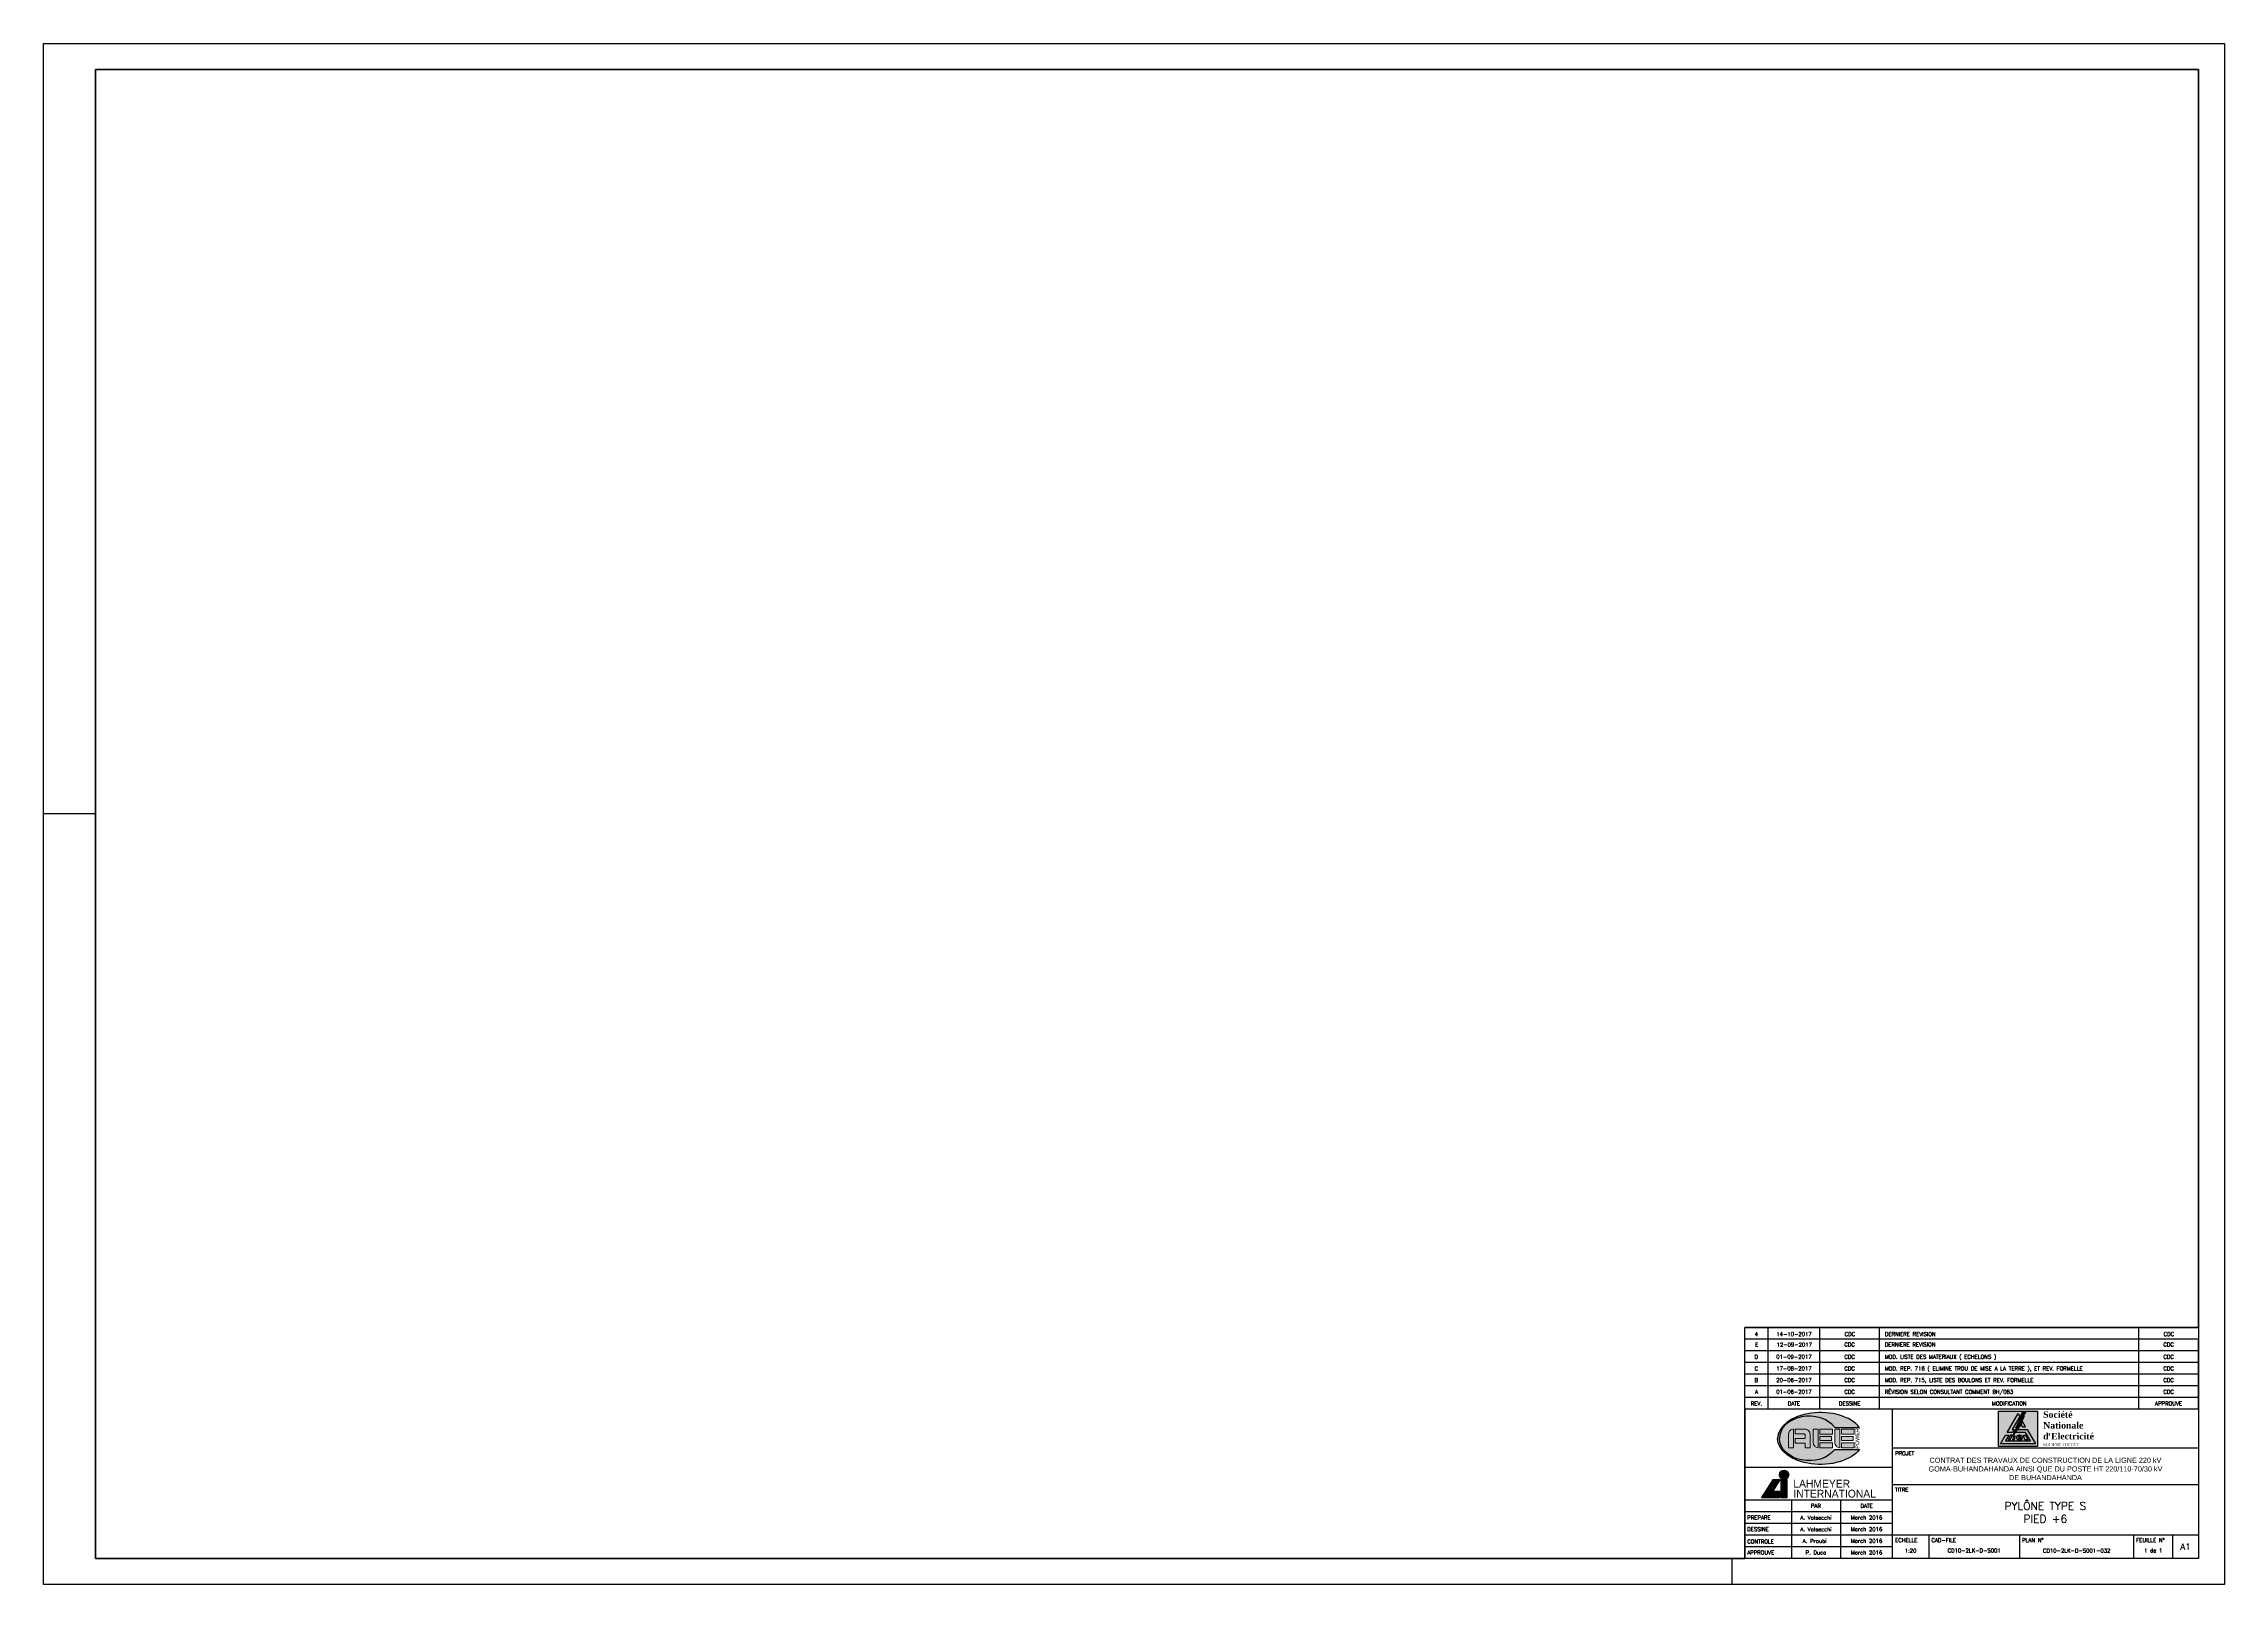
# Paper-space layout 'Layout1' of a CAD drawing. Header units: feet, sheet in millimetres. Extents: x 18 to 859, y 5 to 599.
# The model-space entities are those that its viewports show. They can reach past a viewport. Long polylines and large blocks are cut down to what shows.
import ezdxf
from ezdxf.enums import TextEntityAlignment as Align

# ---------------------------------------------------------------- set-up
doc = ezdxf.new("R2010")
doc.units = ezdxf.units.FT
doc.header["$LTSCALE"] = 200
doc.header["$MEASUREMENT"] = 0
for name, color, linetype in [('LS', 7, 'CONTINUOUS'), ('SELLO', 7, 'CONTINUOUS'), ('SELLO-MODIFI', 7, 'CONTINUOUS')]:
    doc.layers.add(name, color=color, linetype=linetype)
doc.styles.add('ARIAL', font='arial.ttf')
doc.styles.add('ROMANS', font='romans.shx', dxfattribs={"height": 2.5})
doc.styles.add('SWIS', font='swissl.ttf')
doc.styles.add('TIMES', font='times.ttf')
doc.styles.add('TIMESNEGRITA', font='timesbd.ttf')

# ---------------------------------------------------------------- blocks, each defined once
blk = doc.blocks.new('LOGO SNEL')
at = {"layer": 'SELLO'}
h = blk.add_hatch(color=170, dxfattribs=at)
h.paths.add_polyline_path([(-3.08, 6.8), (-18.08, 6.8), (-18.08, -6.8), (-3.08, -6.8)])
h.paths.add_polyline_path([(-7.65, 0.74), (-8.92, 0.74), (-9.49, 1.73), (-8.86, 2.83)], flags=16)
h.paths.add_polyline_path([(-8.27, 4.7), (-10.07, 1.41), (-9.68, 1.41), (-10.97, -0.35), (-7.02, -0.35), (-3.86, -5.82), (-17.3, -5.82), (-15.41, -2.54), (-14.14, -2.54), (-15.41, -4.72), (-5.76, -4.72), (-7.65, -1.44), (-11.77, -1.44), (-12.42, -2.33), (-11.14, 0.17), (-11.49, 0.35), (-10.07, 3.14), (-10.42, 3.31), (-8.86, 6.38), (-7.61, 6.48), (-8.59, 4.7)], flags=16)
h.paths.add_polyline_path([(-9.95, 4.72), (-12.88, -0.35), (-12.1, -0.35), (-12.73, -1.44), (-14.78, -1.44), (-10.58, 5.82)], flags=16)
h.paths.add_polyline_path([(-7.7, -2.54), (-6.81, -4.26), (-7.9, -4.26), (-8.53, -2.54)], flags=16)
h.paths.add_polyline_path([(-9.03, -2.9), (-8.93, -3.09), (-8.86, -3.32), (-8.85, -3.52), (-10.41, -3.52), (-10.38, -3.67), (-10.3, -3.76), (-10.29, -3.77), (-10.2, -3.81), (-10.08, -3.83), (-9.99, -3.84), (-9.86, -3.83), (-9.77, -3.8), (-9.67, -3.74), (-9.65, -3.71), (-8.86, -3.71), (-8.93, -3.87), (-9.08, -4.03), (-9.28, -4.14), (-9.49, -4.2), (-9.66, -4.23), (-9.86, -4.25), (-10.11, -4.26), (-10.37, -4.23), (-10.59, -4.18), (-10.79, -4.09), (-10.93, -3.99), (-11.07, -3.83), (-11.15, -3.62), (-11.17, -3.41), (-11.16, -3.21), (-11.09, -3), (-10.99, -2.87), (-10.89, -2.77), (-10.75, -2.68), (-10.55, -2.6), (-10.31, -2.55), (-10.07, -2.54), (-9.82, -2.54), (-9.57, -2.58), (-9.36, -2.66), (-9.18, -2.76)], flags=16)
h.paths.add_polyline_path([(-9.62, -3.12), (-9.59, -3.23), (-10.45, -3.23), (-10.38, -3.1), (-10.27, -3), (-10.12, -2.96), (-9.95, -2.95), (-9.73, -2.99)], flags=0)
h.paths.add_polyline_path([(-12.73, -2.84), (-12.72, -2.84, -0.53324), (-12.35, -3.38), (-12.71, -4.26), (-11.93, -4.26), (-11.72, -3.03, 0.387199), (-12, -2.58, 0.188481), (-12.93, -2.68), (-12.87, -2.54), (-13.47, -2.54), (-14.36, -4.26), (-13.57, -4.26), (-13.09, -3.08, -0.304428)], flags=16)
h = blk.add_hatch(color=50, dxfattribs=at)
h.paths.add_polyline_path([(-14.78, -1.44), (-12.73, -1.44), (-12.1, -0.35), (-12.88, -0.35), (-9.95, 4.72), (-10.58, 5.82)])
h.paths.add_polyline_path([(-8.86, 2.83), (-9.49, 1.73), (-8.92, 0.74), (-7.65, 0.74)])
h.paths.add_polyline_path([(-10.97, -0.35), (-11.77, -1.44), (-7.65, -1.44), (-5.76, -4.72), (-15.41, -4.72), (-14.14, -2.54), (-15.41, -2.54), (-17.3, -5.82), (-3.86, -5.82), (-7.02, -0.35)])
h.paths.add_polyline_path([(-7.7, -2.54), (-8.53, -2.54), (-7.9, -4.26), (-6.81, -4.26)], flags=17)
h.paths.add_polyline_path([(-8.95, -3.05), (-9.01, -2.95), (-9.07, -2.87), (-9.15, -2.79), (-9.23, -2.73), (-9.31, -2.68), (-9.41, -2.64), (-9.52, -2.6), (-9.63, -2.57), (-9.76, -2.55), (-9.89, -2.54), (-10.03, -2.54), (-10.11, -2.54), (-10.24, -2.55), (-10.37, -2.56), (-10.49, -2.59), (-10.6, -2.62), (-10.7, -2.66), (-10.79, -2.71), (-10.87, -2.76), (-10.9, -2.79), (-10.99, -2.87), (-11.05, -2.95), (-11.11, -3.05), (-11.14, -3.16), (-11.17, -3.27), (-11.17, -3.4), (-11.17, -3.44), (-11.16, -3.56), (-11.13, -3.67), (-11.09, -3.78), (-11.03, -3.87), (-10.96, -3.96), (-10.87, -4.03), (-10.83, -4.06), (-10.74, -4.11), (-10.64, -4.16), (-10.54, -4.19), (-10.42, -4.22), (-10.3, -4.24), (-10.17, -4.25), (-10.03, -4.26), (-9.92, -4.25), (-9.78, -4.25), (-9.66, -4.23), (-9.54, -4.21), (-9.43, -4.19), (-9.33, -4.15), (-9.24, -4.12), (-9.14, -4.06), (-9.04, -3.99), (-8.97, -3.91), (-8.91, -3.81), (-8.86, -3.71), (-9.62, -3.71), (-9.8, -3.82), (-10.04, -3.84), (-10.27, -3.79), (-10.38, -3.67), (-10.41, -3.52), (-8.85, -3.52), (-8.86, -3.38), (-8.88, -3.26), (-8.91, -3.15)], flags=17)
h.paths.add_polyline_path([(-9.59, -3.23), (-10.45, -3.23), (-10.38, -3.1), (-10.27, -3), (-10.12, -2.96), (-9.95, -2.95), (-9.73, -2.99), (-9.62, -3.12)], flags=16)
h.paths.add_polyline_path([(-12.35, -3.38), (-12.71, -4.26), (-11.93, -4.26), (-11.72, -3.03, 0.387199), (-12, -2.58, 0.188481), (-12.93, -2.68), (-12.87, -2.54), (-13.47, -2.54), (-14.36, -4.26), (-13.57, -4.26), (-13.09, -3.08, -0.304428), (-12.73, -2.84), (-12.72, -2.84, -0.53324)], flags=17)
blk.add_hatch(color=10, dxfattribs=at).paths.add_polyline_path([(-11.14, 0.17), (-11.49, 0.35), (-10.07, 3.14), (-10.42, 3.31), (-8.86, 6.38), (-7.61, 6.48), (-8.59, 4.7), (-8.27, 4.7), (-10.07, 1.41), (-9.68, 1.41), (-12.42, -2.33)])
at = {"layer": 'SELLO', "color": 170}
blk.add_lwpolyline([(-18.08, 6.8), (-3.08, 6.8), (-3.08, -6.8), (-18.08, -6.8)], close=True, dxfattribs=at)
at = {"layer": 'SELLO', "color": 50}
for points in [[(-14.78, -1.44), (-10.58, 5.82), (-9.95, 4.72), (-12.88, -0.35), (-12.1, -0.35), (-12.73, -1.44)], [(-8.92, 0.74), (-7.65, 0.74), (-8.86, 2.83), (-9.49, 1.73)], [(-10.9, -2.79), (-10.99, -2.87), (-11.05, -2.95), (-11.11, -3.05), (-11.14, -3.16), (-11.17, -3.27), (-11.17, -3.4), (-11.17, -3.44), (-11.16, -3.56), (-11.13, -3.67), (-11.09, -3.78), (-11.03, -3.87), (-10.96, -3.96), (-10.87, -4.03), (-10.83, -4.06), (-10.74, -4.11), (-10.64, -4.16), (-10.54, -4.19), (-10.42, -4.22), (-10.3, -4.24), (-10.17, -4.25), (-10.03, -4.26), (-9.92, -4.25), (-9.78, -4.25), (-9.66, -4.23), (-9.54, -4.21), (-9.43, -4.19), (-9.33, -4.15), (-9.24, -4.12), (-9.14, -4.06), (-9.04, -3.99), (-8.97, -3.91), (-8.91, -3.81), (-8.86, -3.71), (-9.65, -3.71), (-9.67, -3.74), (-9.77, -3.8), (-9.86, -3.83), (-9.99, -3.84), (-10.08, -3.83), (-10.2, -3.81), (-10.29, -3.77), (-10.3, -3.76), (-10.38, -3.67), (-10.41, -3.52), (-8.85, -3.52), (-8.86, -3.38), (-8.88, -3.26), (-8.91, -3.15), (-8.95, -3.05), (-9.01, -2.95), (-9.07, -2.87), (-9.15, -2.79), (-9.23, -2.73), (-9.31, -2.68), (-9.41, -2.64), (-9.52, -2.6), (-9.63, -2.57), (-9.76, -2.55), (-9.89, -2.54), (-10.03, -2.54), (-10.11, -2.54), (-10.24, -2.55), (-10.37, -2.56), (-10.49, -2.59), (-10.6, -2.62), (-10.7, -2.66), (-10.79, -2.71), (-10.87, -2.76)], [(-9.99, -2.95), (-10.12, -2.96), (-10.23, -2.99), (-10.29, -3.02), (-10.38, -3.1), (-10.43, -3.2), (-10.44, -3.23), (-9.59, -3.23), (-9.62, -3.12), (-9.7, -3.03), (-9.71, -3.02), (-9.8, -2.97), (-9.92, -2.95)], [(-6.81, -4.26), (-7.9, -4.26), (-8.53, -2.54), (-7.7, -2.54)]]:
    blk.add_lwpolyline(points, close=True, dxfattribs=at)
at = {"layer": 'SELLO', "color": 10}
blk.add_lwpolyline([(-11.14, 0.17), (-11.49, 0.35), (-10.07, 3.14), (-10.42, 3.31), (-8.86, 6.38), (-7.61, 6.48), (-8.59, 4.7), (-8.27, 4.7), (-10.07, 1.41), (-9.68, 1.41), (-12.42, -2.33)], close=True, dxfattribs=at)
at = {"layer": 'SELLO', "color": 50}
blk.add_lwpolyline([(-10.97, -0.35), (-7.02, -0.35), (-3.86, -5.82), (-17.3, -5.82), (-15.41, -2.54), (-14.14, -2.54), (-15.41, -4.72), (-5.76, -4.72), (-7.65, -1.44), (-11.77, -1.44)], dxfattribs=at)
blk.add_lwpolyline([(-12.73, -2.84), (-12.72, -2.84, -0.53324), (-12.35, -3.38), (-12.71, -4.26), (-11.93, -4.26), (-11.72, -3.03, 0.387199), (-12, -2.58, 0.188481), (-12.93, -2.68), (-12.87, -2.54), (-13.47, -2.54), (-14.36, -4.26), (-13.57, -4.26), (-13.09, -3.08, -0.304428)], format="xyb", close=True, dxfattribs=at)
at = {"layer": 'SELLO'}
for s, height, style, p in [('SOCIETE  D ETAT', 1.0938, 'TIMES', (-0.9, -6.16)), (',', 2.5, 'TIMESNEGRITA', (1, -1.03)), (',', 1.09, 'TIMES', (7.74, -5.24))]:
    blk.add_text(s, height=height, dxfattribs=dict(at, style=style)).set_placement(p, align=Align.MIDDLE_LEFT)
at = {"layer": 'SELLO', "insert": (-0.9, 1.28), "char_height": 2.5, "width": 21.0938, "attachment_point": 4, "style": 'TIMESNEGRITA'}
blk.add_mtext('Société\\PNationale\\Pd Electricité', dxfattribs=at)
blk = doc.blocks.new('LOGO LAHMEYER')
at = {"layer": 'SELLO', "true_color": 0x231f20}
h = blk.add_hatch(color=250, dxfattribs=at)
h.dxf.hatch_style = 1
h.paths.add_polyline_path([(-14.55, -5.31), (-12.12, -5.31), (-12.12, 1.57), (-14.55, 1.57)])
h.paths.add_polyline_path([(-14.98, -5.31), (-14.98, -2.89), (-17.59, -2.89), (-14.81, 1.57), (-17.67, 1.57), (-21.98, -5.31)])
at = {"layer": 'SELLO', "true_color": 0xee1c25}
h = blk.add_hatch(color=240, dxfattribs=at)
h.dxf.hatch_style = 1
edge = h.paths.add_edge_path()
edge.add_arc((-13.33, 3.51), 1.8, 0, 360)
at = {"layer": 'SELLO', "color": 250, "true_color": 0x231f20}
for points in [[(-14.98, -5.31), (-14.98, -2.89), (-17.59, -2.89), (-14.81, 1.57), (-17.67, 1.57), (-21.98, -5.31)], [(-14.55, -5.31), (-12.12, -5.31), (-12.12, 1.57), (-14.55, 1.57)]]:
    blk.add_lwpolyline(points, close=True, dxfattribs=at)
at = {"layer": 'SELLO', "color": 240, "true_color": 0xee1c25}
blk.add_circle((-13.33, 3.51), 1.8, dxfattribs=at)
at = {"layer": 'SELLO', "color": 250, "true_color": 0x231f20, "style": 'ARIAL', "width": 0.95}
blk.add_text('LAHMEYER', height=3, dxfattribs=at).set_placement((-9.74, 1.57), align=Align.TOP_LEFT)
blk.add_text('INTERNATIONAL', height=3, dxfattribs=at).set_placement((-9.74, -6.2), align=Align.BOTTOM_LEFT)
blk = doc.blocks.new('LOGO AEE')
at = {"layer": 'SELLO', "true_color": 0x2e4894}
h = blk.add_hatch(color=167, dxfattribs=at)
h.dxf.hatch_style = 1
edge = h.paths.add_edge_path()
edge.add_ellipse((0.8, 0), major_axis=(-16.61, 0), ratio=0.602151, start_angle=205.37693, end_angle=360)
edge.add_ellipse((0.8, 0), major_axis=(-16.61, 0), ratio=0.602151, start_angle=0, end_angle=154.62307)
edge.add_line((15.81, -4.29), (6.23, -4.29))
edge.add_ellipse((-3.66, 0), major_axis=(-11.43, 0), ratio=0.75, start_angle=0, end_angle=150, ccw=False)
edge.add_ellipse((-3.66, 0), major_axis=(-11.43, 0), ratio=0.75, start_angle=210, end_angle=360, ccw=False)
edge.add_line((6.23, 4.29), (15.81, 4.29))
at = {"layer": 'SELLO', "lineweight": 0, "true_color": 0x615b56}
h = blk.add_hatch(color=251, dxfattribs=at)
h.dxf.hatch_style = 1
h.paths.add_polyline_path([(13.74, 3.57), (8.83, 3.57), (8.83, 1.68), (13.74, 1.68)])
h.paths.add_polyline_path([(8.18, 3.57), (6.3, 3.57), (6.3, -1.63), (6.32, -1.93), (6.41, -2.33), (6.59, -2.68), (6.85, -3.01), (7.04, -3.19), (7.39, -3.4), (7.77, -3.53), (8.18, -3.57)])
h.paths.add_polyline_path([(13.33, 0.77), (8.83, 0.77), (8.83, -0.76), (13.33, -0.76)])
h.paths.add_polyline_path([(13.74, -1.73), (8.83, -1.73), (8.83, -3.57), (13.74, -3.57)])
h.paths.add_polyline_path([(5.41, 3.57), (0.49, 3.57), (0.49, 1.68), (5.41, 1.68)])
h.paths.add_polyline_path([(-0.15, 3.57), (-2.03, 3.57), (-2.03, -1.63), (-2.01, -1.93), (-1.91, -2.33), (-1.74, -2.68), (-1.48, -3.01), (-1.29, -3.19), (-0.94, -3.4), (-0.56, -3.53), (-0.15, -3.57)])
h.paths.add_polyline_path([(5, 0.77), (0.49, 0.77), (0.49, -0.76), (5, -0.76)])
h.paths.add_polyline_path([(5.41, -1.73), (0.49, -1.73), (0.49, -3.57), (5.41, -3.57)])
h.paths.add_polyline_path([(-9.67, 3.57), (-9.93, 3.56), (-10.33, 3.47), (-10.69, 3.29), (-11.01, 3.04), (-11.17, 2.88), (-11.38, 2.54), (-11.51, 2.15), (-11.55, 1.73), (-11.55, -3.57), (-9.67, -3.57)])
h.paths.add_polyline_path([(-5.34, 3.57), (-9.04, 3.57), (-9.04, 1.73), (-5.77, 1.73), (-5.59, 1.73), (-5.26, 1.56), (-5.2, 1.45), (-5.13, 1.02), (-5.13, -0.02), (-9.04, -0.02), (-9.04, -1.84), (-5.13, -1.84), (-5.13, -3.57), (-3.3, -3.57), (-3.3, 1.73), (-3.31, 1.99), (-3.41, 2.38), (-3.61, 2.73), (-3.89, 3.04), (-4.15, 3.25), (-4.51, 3.43), (-4.91, 3.54)])
at = {"layer": 'SELLO', "color": 251, "lineweight": 0, "true_color": 0x615b56}
for points in [[(-9.67, 3.57), (-9.93, 3.56), (-10.33, 3.47), (-10.69, 3.29), (-11.01, 3.04), (-11.17, 2.88), (-11.38, 2.54), (-11.51, 2.15), (-11.55, 1.73), (-11.55, -3.57), (-9.67, -3.57)], [(-5.34, 3.57), (-9.04, 3.57), (-9.04, 1.73), (-5.77, 1.73), (-5.59, 1.73), (-5.26, 1.56), (-5.2, 1.45), (-5.13, 1.02), (-5.13, -0.02), (-9.04, -0.02), (-9.04, -1.84), (-5.13, -1.84), (-5.13, -3.57), (-3.3, -3.57), (-3.3, 1.73), (-3.31, 1.99), (-3.41, 2.38), (-3.61, 2.73), (-3.89, 3.04), (-4.15, 3.25), (-4.51, 3.43), (-4.91, 3.54)], [(-0.15, 3.57), (-2.03, 3.57), (-2.03, -1.63), (-2.01, -1.93), (-1.91, -2.33), (-1.74, -2.68), (-1.48, -3.01), (-1.29, -3.19), (-0.94, -3.4), (-0.56, -3.53), (-0.15, -3.57)], [(5.41, 3.57), (0.49, 3.57), (0.49, 1.68), (5.41, 1.68)], [(5, 0.77), (0.49, 0.77), (0.49, -0.76), (5, -0.76)], [(8.18, 3.57), (6.3, 3.57), (6.3, -1.63), (6.32, -1.93), (6.41, -2.33), (6.59, -2.68), (6.85, -3.01), (7.04, -3.19), (7.39, -3.4), (7.77, -3.53), (8.18, -3.57)], [(13.74, 3.57), (8.83, 3.57), (8.83, 1.68), (13.74, 1.68)], [(13.33, 0.77), (8.83, 0.77), (8.83, -0.76), (13.33, -0.76)], [(5.41, -1.73), (0.49, -1.73), (0.49, -3.57), (5.41, -3.57)], [(13.74, -1.73), (8.83, -1.73), (8.83, -3.57), (13.74, -3.57)]]:
    blk.add_lwpolyline(points, close=True, dxfattribs=at)
at = {"layer": 'SELLO', "color": 167, "true_color": 0x2e4894}
for points in [[(6.23, 4.29), (15.81, 4.29)], [(6.23, -4.29), (15.81, -4.29)]]:
    blk.add_lwpolyline(points, dxfattribs=at)
for centre, major_axis, ratio, start_param in [((0.8, 0), (-16.61, 0), 0.602151, 3.584504), ((-3.66, 0), (-11.43, 0), 0.75, 3.665191)]:
    blk.add_ellipse(centre, major_axis=major_axis, ratio=ratio, start_param=start_param, end_param=6.283185, dxfattribs=at)
at = {"layer": 'SELLO', "color": 167, "true_color": 0x2e4894, "extrusion": (0, 0, -1)}
for centre, major_axis, ratio, start_param in [((-3.66, 0), (-11.43, 0), 0.75, 3.665191), ((0.8, 0), (-16.61, 0), 0.602151, 3.584504)]:
    blk.add_ellipse(centre, major_axis=major_axis, ratio=ratio, start_param=start_param, end_param=6.283185, dxfattribs=at)
at = {"layer": 'SELLO', "color": 13, "true_color": 0xd3505e, "style": 'SWIS'}
blk.add_text('POWER', height=1.5, rotation=90, dxfattribs=at).set_placement((14.91, 0), align=Align.MIDDLE)

psp = doc.layouts.get("Layout1")

# ---------------------------------------------------------------- linework, layer by layer
at = {"layer": 'LS', "color": 8}
psp.add_lwpolyline([(38.16, 589.09), (38.16, 15.09), (674.16, 15.09), (674.16, 104.09), (849.16, 104.09), (849.16, 589.09), (38.16, 589.09)], close=True, dxfattribs=at)
at = {"layer": 'SELLO'}
for p, q in [((38.16, 302.09), (18.16, 302.09)), ((669.16, 15.09), (669.16, 5.09))]:
    psp.add_line(p, q, dxfattribs=at)
at = {"layer": 'SELLO', "color": 8}
for p, q in [((674.16, 72.59), (674.16, 104.09)), ((849.16, 72.59), (849.16, 99.59)), ((674.16, 72.59), (674.16, 15.09)), ((849.16, 72.59), (674.16, 72.59)), ((849.16, 72.59), (849.16, 15.09)), ((849.16, 15.09), (674.16, 15.09))]:
    psp.add_line(p, q, dxfattribs=at)
at = {"layer": 'SELLO', "color": 2}
for p, q in [((849.16, 104.09), (674.16, 104.09)), ((683.16, 72.59), (683.16, 104.09)), ((703.16, 72.59), (703.16, 104.09)), ((726.16, 72.59), (726.16, 104.09)), ((826.16, 72.59), (826.16, 104.09)), ((849.16, 99.59), (674.16, 99.59)), ((849.16, 95.09), (674.16, 95.09)), ((849.16, 90.59), (674.16, 90.59)), ((849.16, 86.09), (674.16, 86.09)), ((849.16, 86.09), (674.16, 86.09)), ((849.16, 86.09), (674.16, 86.09)), ((849.16, 81.59), (674.16, 81.59)), ((849.16, 81.59), (674.16, 81.59)), ((849.16, 81.59), (674.16, 81.59)), ((731.16, 43.59), (731.16, 72.59)), ((849.16, 57.59), (731.16, 57.59)), ((731.16, 50.09), (674.16, 50.09)), ((731.16, 37.59), (674.16, 37.59)), ((692.16, 37.59), (692.16, 15.09)), ((711.16, 37.59), (711.16, 15.09)), ((731.16, 33.09), (674.16, 33.09)), ((731.16, 28.59), (674.16, 28.59)), ((731.16, 24.09), (674.16, 24.09)), ((731.16, 19.59), (674.16, 19.59)), ((731.16, 15.09), (731.16, 24.09)), ((745.16, 24.09), (745.16, 15.09)), ((780.16, 24.09), (780.16, 15.09)), ((824.16, 24.09), (824.16, 15.09)), ((839.16, 24.09), (839.16, 15.09))]:
    psp.add_line(p, q, dxfattribs=at)
at = {"layer": 'SELLO', "color": 3}
psp.add_line((849.16, 77.09), (674.16, 77.09), dxfattribs=at)
at = {"layer": 'SELLO'}
psp.add_lwpolyline([(18.16, 599.09), (859.16, 599.09), (859.16, 5.09), (18.16, 5.09)], close=True, dxfattribs=at)
at = {"layer": 'SELLO', "color": 8}
psp.add_lwpolyline([(38.16, 589.09), (849.16, 589.09), (849.16, 15.09), (38.16, 15.09)], close=True, dxfattribs=at)
at = {"layer": 'SELLO', "color": 5}
psp.add_lwpolyline([(731.16, 43.59), (849.16, 43.59), (849.16, 24.09), (731.16, 24.09)], close=True, dxfattribs=at)

# ---------------------------------------------------------------- block references
at = {"layer": 'SELLO', "color": 4}
for name, p in [('LOGO AEE', (702.66, 61.34)), ('LOGO LAHMEYER', (702.66, 43.84))]:
    psp.add_blockref(name, p, dxfattribs=at)
at = {"layer": 'SELLO'}
psp.add_blockref('LOGO SNEL', (790.16, 65.09), dxfattribs=at)

# ---------------------------------------------------------------- texts
at = {"layer": 'SELLO', "color": 2, "style": 'ROMANS'}
for s, height, p in [('REV.', 1.5, (678.66, 74.84)), ('DATE', 1.5, (693.16, 74.84)), ('DESSINE', 1.5, (714.66, 74.84)), ('MODIFICATION', 1.5, (776.16, 74.84)), ('APPROUVE', 1.5, (837.66, 74.84)), ('PAR', 1.5, (701.66, 35.34)), ('DATE', 1.5, (721.16, 35.34)), ('A. Valsecchi', 1.5, (701.66, 30.84)), ('A. Valsecchi', 1.5, (701.66, 26.34)), ('March 2016', 1.5, (721.16, 30.84)), ('March 2016', 1.5, (721.16, 26.34)), ('A. Proubi ', 1.5, (701.66, 21.84)), ('P. Duca', 1.5, (701.66, 17.34)), ('March 2016', 1.5, (721.16, 21.84)), ('March 2016', 1.5, (721.16, 17.34)), ('A1', 2.5, (844.16, 19.59))]:
    psp.add_text(s, height=height, dxfattribs=at).set_placement(p, align=Align.MIDDLE)
for s, p in [('PROJET', (732.16, 55.59)), ('TITRE', (732.16, 41.59)), ('PREPARE', (675.16, 30.84)), ('DESSINE', (675.16, 26.34)), ('APPROUVE', (675.16, 17.34)), ('CONTROLE', (675.16, 21.59)), ('ECHELLE', (732.16, 22.09)), ('CAD-FILE', (746.16, 22.09)), ('PLAN N%%D', (781.16, 22.09)), ('FEUILLE N%%D', (825.16, 22.09))]:
    psp.add_text(s, height=1.5, dxfattribs=at).set_placement(p, align=Align.MIDDLE_LEFT)
for s, p in [('1:20', (738.16, 17.33)), ('CD10-2LK-D-S001', (762.66, 17.4)), ('1 de 1', (831.66, 17.4))]:
    psp.add_text(s, height=1.5, dxfattribs=at).set_placement(p, align=Align.CENTER)
at = {"layer": 'SELLO', "color": 3, "style": 'ROMANS'}
psp.add_text('CD10-2LK-D-S001-032', height=1.5, dxfattribs=at).set_placement((802.16, 17.33), align=Align.CENTER)
at = {"layer": 'SELLO', "attachment_point": 5}
for s, insert, char_height, style in [('{\\C2;CONTRAT DES TRAVAUX DE CONSTRUCTION DE LA LIGNE 220 kV GOMA-BUHANDAHANDA AINSI QUE DU POSTE HT 220/110-70/30 kV\\PDE BUHANDAHANDA}', (790.16, 49.59), 2, 'ARIAL'), ('{\\C4;PYLÔNE TYPE S\\P\\C3;PIED +6}', (790.16, 32.84), 3, 'ROMANS')]:
    psp.add_mtext_dynamic_manual_height_columns(s, width=118, gutter_width=12.5, heights=[0], dxfattribs=dict(at, insert=insert, char_height=char_height, style=style))
at = {"layer": 'SELLO-MODIFI', "color": 2, "style": 'ROMANS'}
for s, p in [('4', (678.71, 101.59)), ('14-10-2017', (693.21, 101.59)), ('CDC', (714.71, 101.59)), ('CDC', (837.71, 101.59)), ('D', (678.66, 92.84)), ('E', (678.78, 97.48)), ('01-09-2017', (693.16, 92.84)), ('12-09-2017', (693.28, 97.48)), ('CDC', (714.66, 92.84)), ('CDC', (714.66, 97.54)), ('CDC', (837.66, 92.84)), ('CDC', (837.66, 97.54)), ('C', (678.66, 88.34)), ('B', (678.66, 83.84)), ('20-06-2017', (693.16, 83.84)), ('17-08-2017', (693.16, 88.34)), ('CDC', (714.66, 88.34)), ('CDC', (714.66, 83.84)), ('CDC', (837.66, 88.34)), ('CDC', (837.66, 83.84)), ('A', (678.66, 79.34)), ('01-06-2017', (693.16, 79.34)), ('CDC', (714.66, 79.34)), ('CDC', (837.66, 79.34))]:
    psp.add_text(s, height=1.5, dxfattribs=at).set_placement(p, align=Align.MIDDLE)
for s, p in [('DERNIERE REVISION', (728.21, 101.59)), ('MOD. LISTE DES MATERIAUX ( ECHELONS )', (728.16, 92.84)), ('DERNIERE REVISION', (728.16, 97.54)), ('MOD. REP. 716 ( ELIMINE TROU DE MISE A LA TERRE ), ET REV. FORMELLE', (728.16, 88.34)), ('MOD. REP. 715, LISTE DES BOULONS ET REV. FORMELLE', (728.16, 83.84)), ('RÉVISION SELON CONSULTANT COMMENT BH/083', (728.16, 79.34))]:
    psp.add_text(s, height=1.5, dxfattribs=at).set_placement(p, align=Align.MIDDLE_LEFT)

doc.saveas('drawing.dxf')
